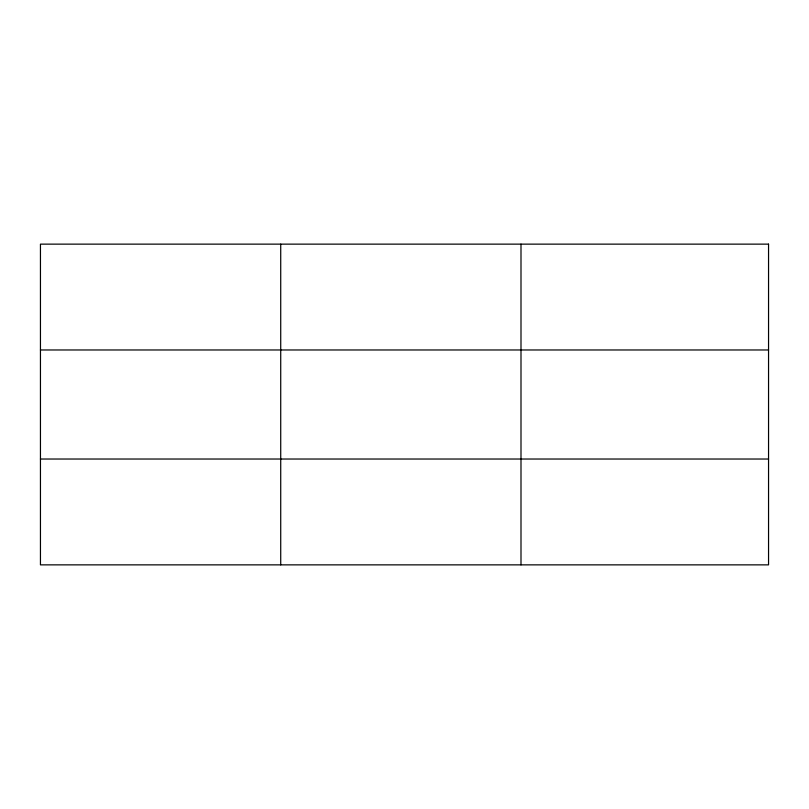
<?xml version="1.0" encoding="UTF-8"?>
<svg xmlns="http://www.w3.org/2000/svg" width="809" height="809" viewBox="0 0 809 809"><rect width="100%" height="100%" fill="white"/><g stroke="black" fill="none" stroke-linecap="round" stroke-linejoin="round"><path stroke-width="1.21" d="M280.723 564.864L280.723 244.136M520.996 564.864L520.996 244.136M40.45 349.973L768.55 349.973M40.45 459.027L768.55 459.027M768.55 244.136L768.55 564.864L40.45 564.864L40.45 244.136L768.55 244.136"/></g></svg>
